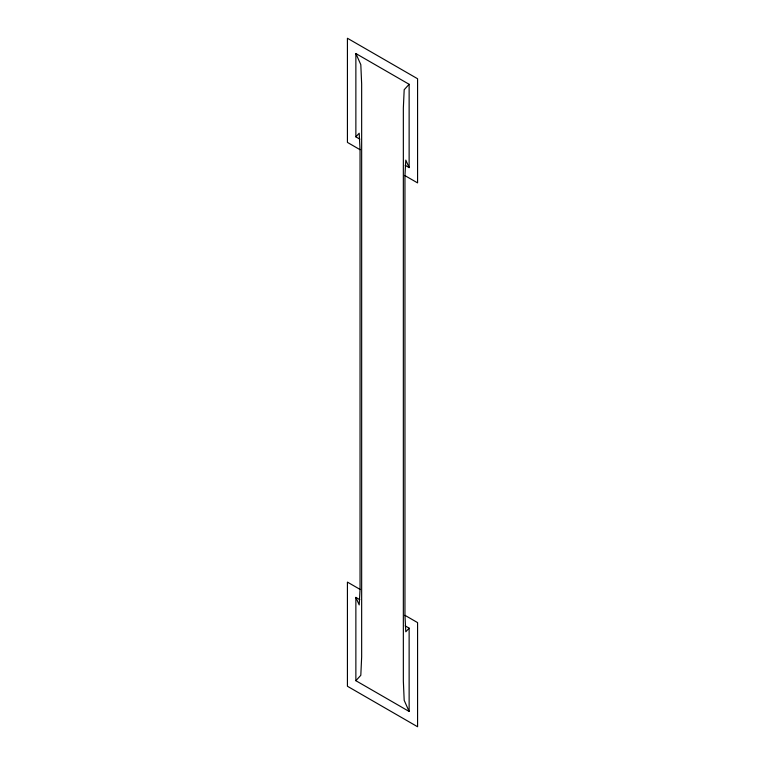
<?xml version="1.0" encoding="UTF-8"?>
<svg xmlns="http://www.w3.org/2000/svg" width="765" height="765" viewBox="0 0 765 765"><rect width="100%" height="100%" fill="white"/><g stroke="black" fill="none" stroke-linecap="round" stroke-linejoin="round"><path stroke-width="1.15" d="M359.827 599.683L355.868 597.398L359.206 604.905L360.047 589.394L360.047 149.701L359.206 133.196L355.868 136.849L359.827 139.144M405.173 625.856L409.132 628.151L405.794 631.804L404.953 615.318L404.953 175.625L405.794 160.095L409.132 167.602L405.173 165.316M355.868 136.849L355.868 53.54L409.132 84.293L404.188 89.706L403.346 108.037L403.346 681.032L404.188 700.338L409.132 711.46L355.868 680.707L355.868 597.398M355.868 680.707L360.812 675.294L361.654 656.963L361.654 83.968L360.812 64.662L355.868 53.54M404.953 175.625L417.575 182.892L417.575 78.747L347.425 38.25L347.425 142.395L360.047 149.701M360.047 589.394L347.425 582.108L347.425 686.253L417.575 726.75L417.575 622.605L404.953 615.318M409.132 84.293L409.132 167.602M409.132 628.151L409.132 711.46"/></g></svg>
